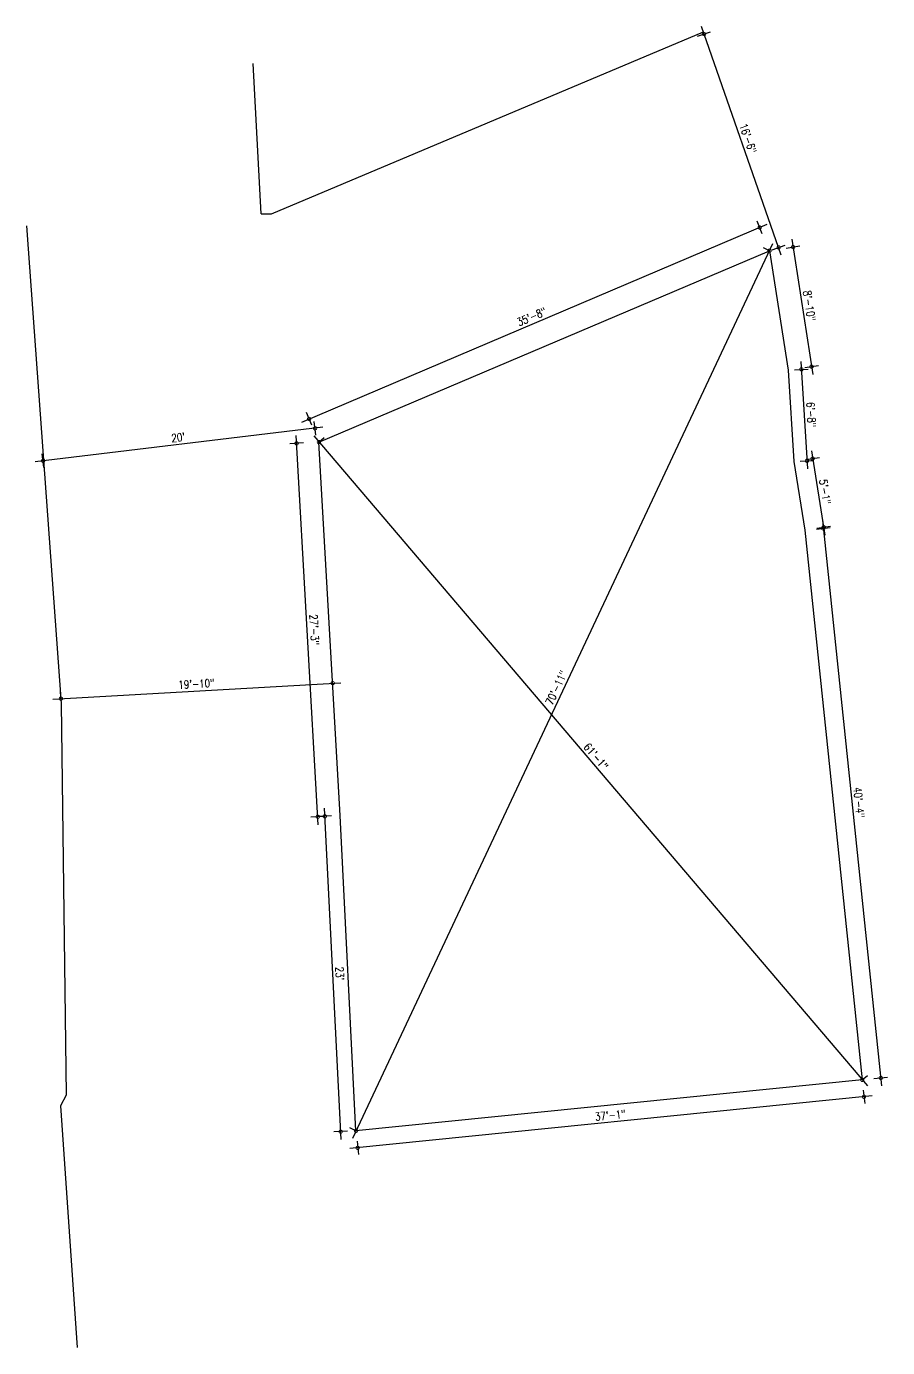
# Model space of a CAD drawing. Header units: inches. Extents: x -9985691 to 3643, y -3269800 to 4788.
# Drawn here: x -4989191 to -4988437, y -3260549 to -3259393 of the extents above; entities that cross this region are included whole.
import ezdxf

# ---------------------------------------------------------------- set-up
doc = ezdxf.new("R2010")
doc.units = ezdxf.units.IN
doc.header["$LTSCALE"] = 2
doc.header["$MEASUREMENT"] = 0
doc.header["$PDMODE"] = 34
doc.layers.get('0').update_dxf_attribs({"linetype": 'CONTINUOUS'})
doc.layers.get('DEFPOINTS').update_dxf_attribs({"color": 141, "linetype": 'CONTINUOUS'})
doc.styles.add('ROMANS', font='Romans.shx', dxfattribs={"width": 0.8})
doc.dimstyles.new('8 SCALE', dxfattribs={"dimscale": 0, "dimtxt": 7, "dimasz": 6, "dimexe": 6, "dimexo": 2, "dimgap": 2, "dimtad": 1, "dimdec": 0, "dimzin": 0, "dimdsep": 46, "dimlunit": 4, "dimtxsty": 'ROMANS', "dimblk": 'DOTSMALL', "dimcen": 0, "dimdle": 7, "dimclrd": 8, "dimclre": 8, "dimclrt": 3, "dimadec": 0, "dimazin": 0, "dimtfac": 1, "dimtdec": 0, "dimtofl": 0, "dimtmove": 2, "dimatfit": 3, "dimfxl": 6, "dimfxlon": 1, "dimtolj": 1, "dimtzin": 0, "dimarcsym": 0})

# ---------------------------------------------------------------- blocks, each defined once
blk = doc.blocks.new('_DOTSMALL')
at = {"color": 0, "linetype": 'ByBlock', "const_width": 0.5}
blk.add_lwpolyline([(-0.0625, 0, 1), (0.0625, 0, 1)], format="xyb", close=True, dxfattribs=at)
blk = doc.blocks.new('*D451')
at = {"color": 8, "lineweight": -2, "ltscale": 0.5, "transparency": 16777216}
for p, q in [((-4988530.4, -3259592.9), (-4988600.3, -3259392.8)), ((-4988603.7, -3259401.4), (-4988592.3, -3259397.5)), ((-4988538.3, -3259588.2), (-4988527, -3259584.3))]:
    blk.add_line(p, q, dxfattribs=at)
at = {"layer": 'DEFPOINTS', "color": 0, "ltscale": 0.5, "transparency": 16777216}
for p in [(-4988606, -3259402.3), (-4988598, -3259399.5), (-4988540.7, -3259589.1)]:
    blk.add_point(p, dxfattribs=at)
at = {"color": 8, "lineweight": -2, "ltscale": 0.5, "transparency": 16777216, "xscale": 6, "yscale": 6, "zscale": 6}
for p, rotation in [((-4988598, -3259399.5), 109.2796377019359), ((-4988532.7, -3259586.2), 289.2796377019359)]:
    blk.add_blockref('_DOTSMALL', p, dxfattribs=dict(at, rotation=rotation))
at = {"color": 3, "ltscale": 0.5, "transparency": 16777216, "insert": (-4988559.5, -3259490.8), "char_height": 7, "attachment_point": 5, "rotation": 289.2796, "style": 'ROMANS'}
blk.add_mtext('\\A1;16\'-6"', dxfattribs=at)
blk = doc.blocks.new('*D477')
at = {"color": 8, "lineweight": -2, "ltscale": 0.5, "transparency": 16777216}
for p, q in [((-4988950.1, -3259739), (-4988542.9, -3259566)), ((-4988547, -3259574.3), (-4988551.6, -3259563.3)), ((-4988941.3, -3259741.8), (-4988946, -3259730.8))]:
    blk.add_line(p, q, dxfattribs=at)
at = {"layer": 'DEFPOINTS', "color": 0, "ltscale": 0.5, "transparency": 16777216}
for p in [(-4988549.3, -3259568.8), (-4988540.7, -3259589.1), (-4988935, -3259756.5)]:
    blk.add_point(p, dxfattribs=at)
at = {"color": 8, "lineweight": -2, "ltscale": 0.5, "transparency": 16777216, "xscale": 6, "yscale": 6, "zscale": 6}
for p, rotation in [((-4988549.3, -3259568.8), 23.01304632398811), ((-4988943.6, -3259736.3), 203.0130463239881)]:
    blk.add_blockref('_DOTSMALL', p, dxfattribs=dict(at, rotation=rotation))
at = {"color": 3, "ltscale": 0.5, "transparency": 16777216, "insert": (-4988748.9, -3259646.9), "char_height": 7, "attachment_point": 5, "rotation": 23.013, "style": 'ROMANS'}
blk.add_mtext('\\A1;35\'-8"', dxfattribs=at)
blk = doc.blocks.new('*D478')
at = {"color": 8, "lineweight": -2, "ltscale": 0.5, "transparency": 16777216}
for p, q in [((-4988521.2, -3259578.9), (-4988502.8, -3259697.4)), ((-4988526, -3259586.8), (-4988514.2, -3259584.9)), ((-4988509.8, -3259691.4), (-4988497.9, -3259689.5))]:
    blk.add_line(p, q, dxfattribs=at)
at = {"layer": 'DEFPOINTS', "color": 0, "ltscale": 0.5, "transparency": 16777216}
for p in [(-4988540.7, -3259589.1), (-4988524.5, -3259693.6), (-4988503.9, -3259690.5)]:
    blk.add_point(p, dxfattribs=at)
at = {"color": 8, "lineweight": -2, "ltscale": 0.5, "transparency": 16777216, "xscale": 6, "yscale": 6, "zscale": 6}
for p, rotation in [((-4988520.1, -3259585.9), 98.81300260077158), ((-4988503.9, -3259690.5), 278.8130026007716)]:
    blk.add_blockref('_DOTSMALL', p, dxfattribs=dict(at, rotation=rotation))
at = {"color": 3, "ltscale": 0.5, "transparency": 16777216, "insert": (-4988505.9, -3259637.2), "char_height": 7, "attachment_point": 5, "rotation": 278.813, "style": 'ROMANS'}
blk.add_mtext('\\A1;8\'-10"', dxfattribs=at)
blk = doc.blocks.new('*D479')
at = {"color": 8, "lineweight": -2, "ltscale": 0.5, "transparency": 16777216}
for p, q in [((-4988518.8, -3259693.3), (-4988506.8, -3259692.6)), ((-4988513.3, -3259685.9), (-4988507.4, -3259779.9)), ((-4988513.8, -3259773.3), (-4988501.9, -3259772.6))]:
    blk.add_line(p, q, dxfattribs=at)
at = {"layer": 'DEFPOINTS', "color": 0, "ltscale": 0.5, "transparency": 16777216}
for p in [(-4988524.5, -3259693.6), (-4988519.5, -3259773.6), (-4988507.9, -3259772.9)]:
    blk.add_point(p, dxfattribs=at)
at = {"color": 8, "lineweight": -2, "ltscale": 0.5, "transparency": 16777216, "xscale": 6, "yscale": 6, "zscale": 6}
for p, rotation in [((-4988512.8, -3259692.9), 93.55077929218395), ((-4988507.9, -3259772.9), 273.550779292184)]:
    blk.add_blockref('_DOTSMALL', p, dxfattribs=dict(at, rotation=rotation))
at = {"color": 3, "ltscale": 0.5, "transparency": 16777216, "insert": (-4988504.2, -3259732.5), "char_height": 7, "attachment_point": 5, "rotation": 273.5508, "style": 'ROMANS'}
blk.add_mtext('\\A1;6\'-8"', dxfattribs=at)
blk = doc.blocks.new('*D480')
at = {"color": 8, "lineweight": -2, "ltscale": 0.5, "transparency": 16777216}
for p, q in [((-4988504.1, -3259764.1), (-4988492.2, -3259837.9)), ((-4988508.9, -3259771.9), (-4988497.1, -3259770)), ((-4988499.2, -3259832), (-4988487.4, -3259830))]:
    blk.add_line(p, q, dxfattribs=at)
at = {"layer": 'DEFPOINTS', "color": 0, "ltscale": 0.5, "transparency": 16777216}
for p in [(-4988519.5, -3259773.6), (-4988509.8, -3259833.7), (-4988493.3, -3259831)]:
    blk.add_point(p, dxfattribs=at)
at = {"color": 8, "lineweight": -2, "ltscale": 0.5, "transparency": 16777216, "xscale": 6, "yscale": 6, "zscale": 6}
for p, rotation in [((-4988503, -3259771), 99.18045757881184), ((-4988493.3, -3259831), 279.1804575788119)]:
    blk.add_blockref('_DOTSMALL', p, dxfattribs=dict(at, rotation=rotation))
at = {"color": 3, "ltscale": 0.5, "transparency": 16777216, "insert": (-4988492.1, -3259800), "char_height": 7, "attachment_point": 5, "rotation": 279.1805, "style": 'ROMANS'}
blk.add_mtext('\\A1;5\'-1"', dxfattribs=at)
blk = doc.blocks.new('*D481')
at = {"color": 8, "lineweight": -2, "ltscale": 0.5, "transparency": 16777216}
for p, q in [((-4988499.6, -3259832.6), (-4988487.7, -3259831.4)), ((-4988494.4, -3259825), (-4988442.6, -3260319.9)), ((-4988449.3, -3260313.5), (-4988437.4, -3260312.3))]:
    blk.add_line(p, q, dxfattribs=at)
at = {"layer": 'DEFPOINTS', "color": 0, "ltscale": 0.5, "transparency": 16777216}
for p in [(-4988509.8, -3259833.7), (-4988459.5, -3260314.6), (-4988443.3, -3260312.9)]:
    blk.add_point(p, dxfattribs=at)
at = {"color": 8, "lineweight": -2, "ltscale": 0.5, "transparency": 16777216, "xscale": 6, "yscale": 6, "zscale": 6}
for p, rotation in [((-4988493.7, -3259832), 95.9751163492359), ((-4988443.3, -3260312.9), 275.9751163492359)]:
    blk.add_blockref('_DOTSMALL', p, dxfattribs=dict(at, rotation=rotation))
at = {"color": 3, "ltscale": 0.5, "transparency": 16777216, "insert": (-4988462.4, -3260071.8), "char_height": 7, "attachment_point": 5, "rotation": 275.9751, "style": 'ROMANS'}
blk.add_mtext('\\A1;40\'-4"', dxfattribs=at)
blk = doc.blocks.new('*D482')
at = {"color": 8, "lineweight": -2, "ltscale": 0.5, "transparency": 16777216}
for p, q in [((-4988451, -3260328.7), (-4988908, -3260374.8)), ((-4988458.6, -3260323.5), (-4988457.4, -3260335.4)), ((-4988901.7, -3260368.1), (-4988900.5, -3260380))]:
    blk.add_line(p, q, dxfattribs=at)
at = {"layer": 'DEFPOINTS', "color": 0, "ltscale": 0.5, "transparency": 16777216}
for p in [(-4988459.5, -3260314.6), (-4988902.6, -3260359.2), (-4988901.1, -3260374.1)]:
    blk.add_point(p, dxfattribs=at)
at = {"color": 8, "lineweight": -2, "ltscale": 0.5, "transparency": 16777216, "xscale": 6, "yscale": 6, "zscale": 6}
for p, rotation in [((-4988458, -3260329.4), 5.753615548473433), ((-4988901.1, -3260374.1), 185.7536155484734)]:
    blk.add_blockref('_DOTSMALL', p, dxfattribs=dict(at, rotation=rotation))
at = {"color": 3, "ltscale": 0.5, "transparency": 16777216, "insert": (-4988680.1, -3260345.6), "char_height": 7, "attachment_point": 5, "rotation": 5.7536, "style": 'ROMANS'}
blk.add_mtext('\\A1;37\'-1"', dxfattribs=at)
blk = doc.blocks.new('*D483')
at = {"color": 8, "lineweight": -2, "ltscale": 0.5, "transparency": 16777216}
for p, q in [((-4988915.7, -3260366.9), (-4988930.2, -3260077)), ((-4988923.9, -3260083.7), (-4988935.9, -3260084.3)), ((-4988910, -3260359.6), (-4988922, -3260360.2))]:
    blk.add_line(p, q, dxfattribs=at)
at = {"layer": 'DEFPOINTS', "color": 0, "ltscale": 0.5, "transparency": 16777216}
for p in [(-4988929.9, -3260084), (-4988916.4, -3260083.3), (-4988902.6, -3260359.2)]:
    blk.add_point(p, dxfattribs=at)
at = {"color": 8, "lineweight": -2, "ltscale": 0.5, "transparency": 16777216, "xscale": 6, "yscale": 6, "zscale": 6}
for p, rotation in [((-4988929.9, -3260084), 92.86729410762844), ((-4988916, -3260359.9), 272.8672941076284)]:
    blk.add_blockref('_DOTSMALL', p, dxfattribs=dict(at, rotation=rotation))
at = {"color": 3, "ltscale": 0.5, "transparency": 16777216, "insert": (-4988916.8, -3260221.6), "char_height": 7, "attachment_point": 5, "rotation": 272.8673, "style": 'ROMANS'}
blk.add_mtext("\\A1;23'", dxfattribs=at)
blk = doc.blocks.new('*D484')
at = {"color": 8, "lineweight": -2, "ltscale": 0.5, "transparency": 16777216}
for p, q in [((-4988935.6, -3260091.4), (-4988955, -3259750.7)), ((-4988948.6, -3259757.3), (-4988960.6, -3259758)), ((-4988930, -3260084.1), (-4988942, -3260084.8))]:
    blk.add_line(p, q, dxfattribs=at)
at = {"layer": 'DEFPOINTS', "color": 0, "ltscale": 0.5, "transparency": 16777216}
for p in [(-4988954.6, -3259757.7), (-4988935, -3259756.5), (-4988916.4, -3260083.3)]:
    blk.add_point(p, dxfattribs=at)
at = {"color": 8, "lineweight": -2, "ltscale": 0.5, "transparency": 16777216, "xscale": 6, "yscale": 6, "zscale": 6}
for p, rotation in [((-4988954.6, -3259757.7), 93.2635298258622), ((-4988936, -3260084.4), 273.2635298258622)]:
    blk.add_blockref('_DOTSMALL', p, dxfattribs=dict(at, rotation=rotation))
at = {"color": 3, "ltscale": 0.5, "transparency": 16777216, "insert": (-4988939.1, -3259920.7), "char_height": 7, "attachment_point": 5, "rotation": 273.2635, "style": 'ROMANS'}
blk.add_mtext('\\A1;27\'-3"', dxfattribs=at)
blk = doc.blocks.new('*D485')
at = {"color": 8, "lineweight": -2, "ltscale": 0.5, "transparency": 16777216}
for p, q in [((-4988905.5, -3260365.6), (-4988537.7, -3259582.7)), ((-4988540.7, -3259589.1), (-4988546.1, -3259586.5)), ((-4988902.6, -3260359.2), (-4988908, -3260356.7))]:
    blk.add_line(p, q, dxfattribs=at)
at = {"layer": 'DEFPOINTS', "color": 0, "ltscale": 0.5, "transparency": 16777216}
for p in [(-4988540.7, -3259589.1), (-4988540.7, -3259589.1), (-4988902.6, -3260359.2)]:
    blk.add_point(p, dxfattribs=at)
at = {"color": 8, "lineweight": -2, "ltscale": 0.5, "transparency": 16777216, "xscale": 6, "yscale": 6, "zscale": 6}
for p, rotation in [((-4988540.7, -3259589.1), 64.83288792151859), ((-4988902.6, -3260359.2), 244.8328879215186)]:
    blk.add_blockref('_DOTSMALL', p, dxfattribs=dict(at, rotation=rotation))
at = {"color": 3, "ltscale": 0.5, "transparency": 16777216, "insert": (-4988727.2, -3259971.5), "char_height": 7, "attachment_point": 5, "rotation": 64.8329, "style": 'ROMANS'}
blk.add_mtext('\\A1;70\'-11"', dxfattribs=at)
blk = doc.blocks.new('*D486')
at = {"color": 8, "lineweight": -2, "ltscale": 0.5, "transparency": 16777216}
for p, q in [((-4988939.6, -3259751.2), (-4988454.9, -3260319.9)), ((-4988935, -3259756.5), (-4988930.5, -3259752.6)), ((-4988459.5, -3260314.6), (-4988454.9, -3260310.7))]:
    blk.add_line(p, q, dxfattribs=at)
at = {"layer": 'DEFPOINTS', "color": 0, "ltscale": 0.5, "transparency": 16777216}
for p in [(-4988935, -3259756.5), (-4988459.5, -3260314.6), (-4988459.5, -3260314.6)]:
    blk.add_point(p, dxfattribs=at)
at = {"color": 8, "lineweight": -2, "ltscale": 0.5, "transparency": 16777216, "xscale": 6, "yscale": 6, "zscale": 6}
for p, rotation in [((-4988935, -3259756.5), 130.4366418061178), ((-4988459.5, -3260314.6), 310.4366418061178)]:
    blk.add_blockref('_DOTSMALL', p, dxfattribs=dict(at, rotation=rotation))
at = {"color": 3, "ltscale": 0.5, "transparency": 16777216, "insert": (-4988692.6, -3260031.6), "char_height": 7, "attachment_point": 5, "rotation": 310.4366, "style": 'ROMANS'}
blk.add_mtext('\\A1;61\'-1"', dxfattribs=at)
blk = doc.blocks.new('*D487')
at = {"color": 8, "lineweight": -2, "ltscale": 0.5, "transparency": 16777216}
for p, q in [((-4988937.7, -3259750.4), (-4988939.1, -3259738.5)), ((-4988931.5, -3259743.6), (-4989183.4, -3259773.7)), ((-4989175.7, -3259778.8), (-4989177.2, -3259766.9))]:
    blk.add_line(p, q, dxfattribs=at)
at = {"layer": 'DEFPOINTS', "color": 0, "ltscale": 0.5, "transparency": 16777216}
for p in [(-4988936.8, -3259758.1), (-4989176.4, -3259772.9), (-4989174.8, -3259786.5)]:
    blk.add_point(p, dxfattribs=at)
at = {"color": 8, "lineweight": -2, "ltscale": 0.5, "transparency": 16777216, "xscale": 6, "yscale": 6, "zscale": 6}
for p, rotation in [((-4988938.4, -3259744.5), 6.808449976297259), ((-4989176.4, -3259772.9), 186.8084499762973)]:
    blk.add_blockref('_DOTSMALL', p, dxfattribs=dict(at, rotation=rotation))
at = {"color": 3, "ltscale": 0.5, "transparency": 16777216, "insert": (-4989058.2, -3259752.5), "char_height": 7, "attachment_point": 5, "rotation": 6.8084, "style": 'ROMANS'}
blk.add_mtext("\\A1;20'", dxfattribs=at)
blk = doc.blocks.new('*D488')
at = {"color": 8, "lineweight": -2, "ltscale": 0.5, "transparency": 16777216}
for p, q in [((-4988922.9, -3259969.6), (-4988923.3, -3259961.5)), ((-4989167.8, -3259981.4), (-4988916, -3259967.1)), ((-4989160.7, -3259983.2), (-4989161.2, -3259975))]:
    blk.add_line(p, q, dxfattribs=at)
at = {"layer": 'DEFPOINTS', "color": 0, "ltscale": 0.5, "transparency": 16777216}
for p in [(-4988923, -3259967.5), (-4988922.8, -3259971.6), (-4989160.6, -3259985.2)]:
    blk.add_point(p, dxfattribs=at)
at = {"color": 8, "lineweight": -2, "ltscale": 0.5, "transparency": 16777216, "xscale": 6, "yscale": 6, "zscale": 6}
for p, rotation in [((-4988923, -3259967.5), 3.263529825880727), ((-4989160.8, -3259981), 183.2635298258807)]:
    blk.add_blockref('_DOTSMALL', p, dxfattribs=dict(at, rotation=rotation))
at = {"color": 3, "ltscale": 0.5, "transparency": 16777216, "insert": (-4989042.3, -3259968.1), "char_height": 7, "attachment_point": 5, "rotation": 3.2635, "style": 'ROMANS'}
blk.add_mtext('\\A1;19\'-10"', dxfattribs=at)

msp = doc.modelspace()

# ---------------------------------------------------------------- linework, layer by layer
at = {"ltscale": 0.5}
for p, q in [((-4988976.4, -3259556.7), (-4988598.6, -3259397.7)), ((-4988985.5, -3259556.7), (-4988992.7, -3259425.3)), ((-4988985.5, -3259556.7), (-4988976.4, -3259556.7)), ((-4989191, -3259567.4), (-4989160.6, -3259985.2)), ((-4989160.6, -3259985.2), (-4989156.2, -3260328)), ((-4989156.2, -3260328), (-4989161.2, -3260337.2)), ((-4989161.2, -3260337.2), (-4989146.7, -3260548.8))]:
    msp.add_line(p, q, dxfattribs=at)
msp.add_lwpolyline([(-4988935, -3259756.5), (-4988540.7, -3259589.1), (-4988524.5, -3259693.6), (-4988519.5, -3259773.6), (-4988509.8, -3259833.7), (-4988459.5, -3260314.6), (-4988902.6, -3260359.2), (-4988916.4, -3260083.3), (-4988935, -3259756.5)], dxfattribs=at)

# ---------------------------------------------------------------- dimensions: what is measured, and where the dimension line sits
for p1, p2, distance, picture, middle in [((-4988540.7, -3259589.1), (-4988606, -3259402.3), -8.5, '*D451', (-4988559.5, -3259490.8)), ((-4988935, -3259756.5), (-4988540.7, -3259589.1), 22, '*D477', (-4988748.9, -3259646.9)), ((-4988540.7, -3259589.1), (-4988524.5, -3259693.6), 20.9, '*D478', (-4988505.9, -3259637.2)), ((-4988902.6, -3260359.2), (-4988540.7, -3259589.1), 0, '*D485', (-4988727.2, -3259971.5)), ((-4988524.5, -3259693.6), (-4988519.5, -3259773.6), 11.7, '*D479', (-4988504.2, -3259732.5)), ((-4988936.8, -3259758.1), (-4989174.8, -3259786.5), -13.7, '*D487', (-4989058.2, -3259752.5)), ((-4988916.4, -3260083.3), (-4988935, -3259756.5), 19.6, '*D484', (-4988939.1, -3259920.7)), ((-4988935, -3259756.5), (-4988459.5, -3260314.6), 0, '*D486', (-4988692.6, -3260031.6)), ((-4988519.5, -3259773.6), (-4988509.8, -3259833.7), 16.7, '*D480', (-4988492.1, -3259800)), ((-4988509.8, -3259833.7), (-4988459.5, -3260314.6), 16.2, '*D481', (-4988462.4, -3260071.8)), ((-4989160.6, -3259985.2), (-4988922.8, -3259971.6), 4.2, '*D488', (-4989042.3, -3259968.1)), ((-4988902.6, -3260359.2), (-4988916.4, -3260083.3), 13.5, '*D483', (-4988916.8, -3260221.6)), ((-4988459.5, -3260314.6), (-4988902.6, -3260359.2), 14.9, '*D482', (-4988680.1, -3260345.6))]:
    dim = msp.add_aligned_dim(p1=p1, p2=p2, distance=distance, dimstyle='8 SCALE', override={"dimscale": 1}, dxfattribs=at)
    dim.commit()
    dim.dimension.update_dxf_attribs({"geometry": picture, "text_midpoint": middle})

doc.saveas('drawing.dxf')
